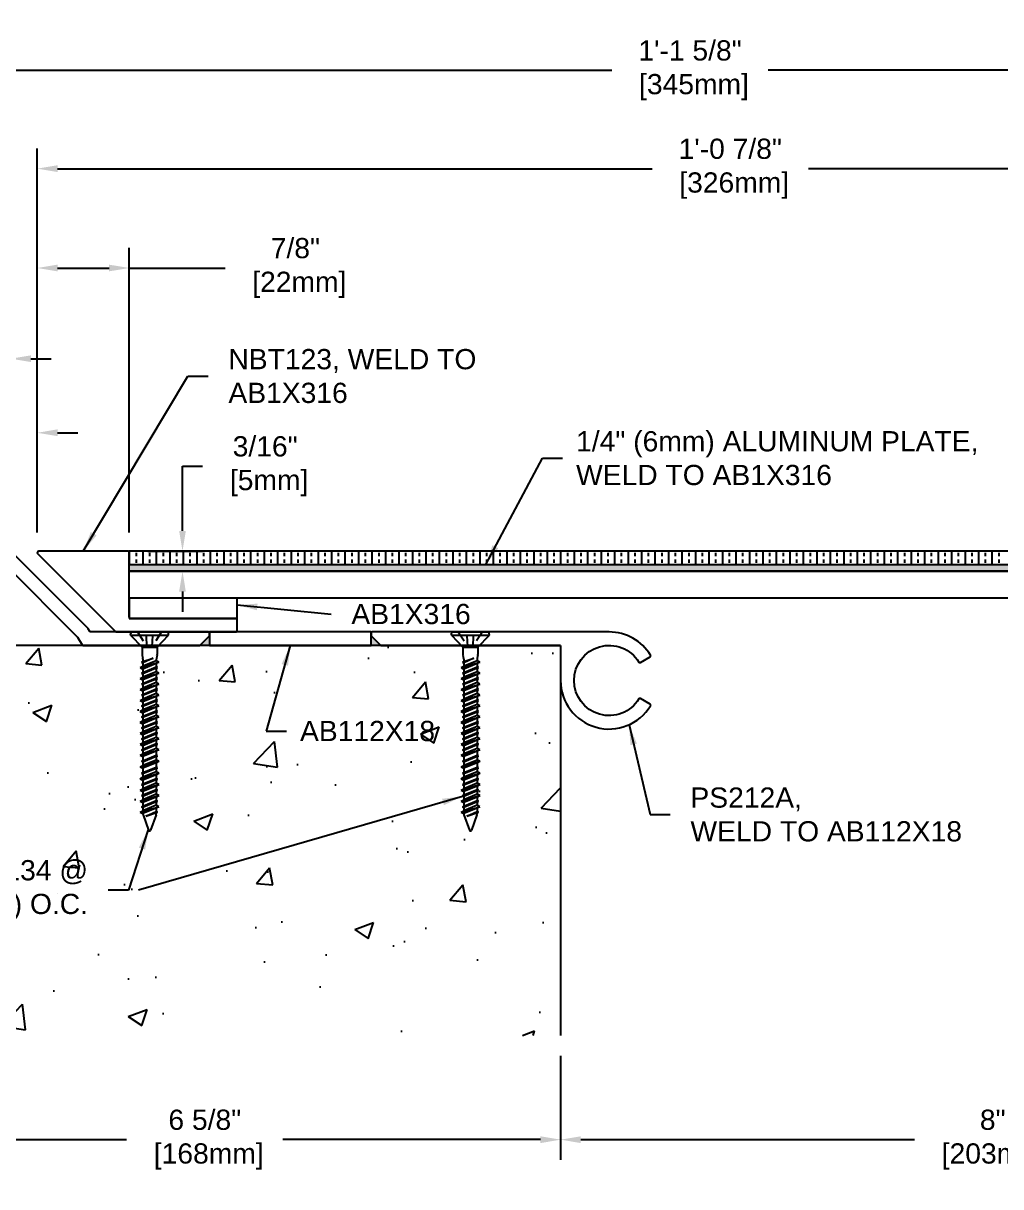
# Model space of a CAD drawing. Header units: inches. Extents: x -3.1 to 46.4, y -1.4 to 10.6.
# Drawn here: x 2.87 to 11.94, y -1.4 to 9.39 of the extents above; entities that cross this region are included whole.
import ezdxf

# ---------------------------------------------------------------- set-up
doc = ezdxf.new("R2010")
doc.units = ezdxf.units.IN
doc.header["$MEASUREMENT"] = 0
doc.linetypes.add('DASHED', pattern=[0.75, 0.5, -0.25])
for name, color, linetype in [('Anchors', 4, 'Continuous'), ('Conditions', 1, 'Continuous'), ('Dimensions', 3, 'Continuous'), ('Metals', 7, 'Continuous'), ('Text', 2, 'Continuous')]:
    doc.layers.add(name, color=color, linetype=linetype)
doc.styles.add('ARIAL', font='arial.ttf')
doc.dimstyles.new('Arial', dxfattribs={"dimtxt": 0.1875, "dimasz": 0.1875, "dimexe": 0.1875, "dimexo": 0.1875, "dimgap": 0.1875, "dimtad": 0, "dimtih": 1, "dimtoh": 1, "dimdec": 4, "dimzin": 0, "dimdsep": 46, "dimlunit": 4, "dimtxsty": 'ARIAL', "dimcen": 0.1875, "dimadec": 0, "dimazin": 0, "dimtfac": 1, "dimtdec": 4, "dimtofl": 0, "dimtmove": 0, "dimatfit": 3, "dimfxl": 0, "dimfrac": 2, "dimtolj": 1, "dimtzin": 0, "dimarcsym": 0})

# ---------------------------------------------------------------- blocks, each defined once
blk = doc.blocks.new('*D11')
at = {"layer": 'Defpoints', "color": 0}
for p in [(2.754, 6.276), (2.254, 4.482), (2.754, 4.492)]:
    blk.add_point(p, dxfattribs=at)
at = {"layer": 'Dimensions', "color": 0, "lineweight": -2}
for p, q in [((2.254, 4.67), (2.254, 6.464)), ((2.754, 4.68), (2.754, 6.464)), ((2.067, 6.276), (1.366, 6.276)), ((2.942, 6.276), (3.129, 6.276))]:
    blk.add_line(p, q, dxfattribs=at)
at = {"layer": 'Dimensions', "color": 0}
for points in [[(2.067, 6.307), (2.067, 6.245), (2.254, 6.276)], [(2.942, 6.307), (2.942, 6.245), (2.754, 6.276)]]:
    blk.add_solid(points, dxfattribs=at)
at = {"layer": 'Dimensions', "color": 0, "insert": (0.714, 6.276), "char_height": 0.1875, "attachment_point": 5, "style": 'ARIAL'}
blk.add_mtext('\\A1;1/2"\\P [13mm]', dxfattribs=at)
blk = doc.blocks.new('*D12')
at = {"layer": 'Defpoints', "color": 0}
for p in [(7.854, 0), (15.854, 0), (15.854, -0.965)]:
    blk.add_point(p, dxfattribs=at)
at = {"layer": 'Dimensions', "color": 0, "lineweight": -2}
for p, q in [((7.854, -0.188), (7.854, -1.153)), ((15.854, -0.188), (15.854, -1.153)), ((8.041, -0.965), (11.136, -0.965)), ((15.666, -0.965), (12.586, -0.965))]:
    blk.add_line(p, q, dxfattribs=at)
at = {"layer": 'Dimensions', "color": 0}
for points in [[(8.041, -0.934), (8.041, -0.997), (7.854, -0.965)], [(15.666, -0.934), (15.666, -0.997), (15.854, -0.965)]]:
    blk.add_solid(points, dxfattribs=at)
at = {"layer": 'Dimensions', "color": 0, "insert": (11.861, -0.965), "char_height": 0.1875, "attachment_point": 5, "style": 'ARIAL'}
blk.add_mtext('\\A1;8"\\P [203mm]', dxfattribs=at)
blk = doc.blocks.new('*D13')
at = {"layer": 'Defpoints', "color": 0}
for p in [(3.839, 4.492), (4.347, 4.492), (3.854, 4.305)]:
    blk.add_point(p, dxfattribs=at)
at = {"layer": 'Dimensions', "color": 0, "lineweight": -2}
for p, q in [((4.347, 4.68), (4.347, 5.279)), ((4.347, 5.279), (4.534, 5.279)), ((4.026, 4.492), (4.534, 4.492)), ((4.041, 4.305), (4.534, 4.305)), ((4.347, 4.117), (4.347, 3.93))]:
    blk.add_line(p, q, dxfattribs=at)
at = {"layer": 'Dimensions', "color": 0}
for points in [[(4.316, 4.68), (4.378, 4.68), (4.347, 4.492)], [(4.316, 4.117), (4.378, 4.117), (4.347, 4.305)]]:
    blk.add_solid(points, dxfattribs=at)
at = {"layer": 'Dimensions', "color": 0, "insert": (5.114, 5.279), "char_height": 0.1875, "attachment_point": 5, "style": 'ARIAL'}
blk.add_mtext('\\A1;3/16"\\P [5mm]', dxfattribs=at)
blk = doc.blocks.new('*D14')
at = {"layer": 'Defpoints', "color": 0}
for p in [(15.854, 8.95), (2.254, 4.482), (15.854, 4.477)]:
    blk.add_point(p, dxfattribs=at)
at = {"layer": 'Dimensions', "color": 0, "lineweight": -2}
for p, q in [((2.254, 4.67), (2.254, 9.137)), ((15.854, 4.665), (15.854, 9.137)), ((2.442, 8.95), (8.329, 8.95)), ((15.666, 8.95), (9.779, 8.95))]:
    blk.add_line(p, q, dxfattribs=at)
at = {"layer": 'Dimensions', "color": 0}
for points in [[(2.442, 8.981), (2.442, 8.919), (2.254, 8.95)], [(15.666, 8.981), (15.666, 8.919), (15.854, 8.95)]]:
    blk.add_solid(points, dxfattribs=at)
at = {"layer": 'Dimensions', "color": 0, "insert": (9.054, 8.95), "char_height": 0.1875, "attachment_point": 5, "style": 'ARIAL'}
blk.add_mtext('\\A1;1\'-1 5/8"\\P [345mm]', dxfattribs=at)
blk = doc.blocks.new('A$C63CB1885')
for p, q in [((-0.176, 0), (-0.175, 0.018)), ((-0.176, 0), (0.176, 0)), ((-0.176, 0), (-0.07, -0.113)), ((-0.163, 0.029), (0.163, 0.029)), ((0.07, -0.113), (0.176, 0)), ((0.176, 0), (0.175, 0.018)), ((-0.074, -0.251), (0.032, -0.215)), ((-0.07, -0.113), (0.07, -0.113)), ((-0.07, -0.113), (-0.07, -0.18)), ((-0.069, -0.189), (-0.063, -0.215)), ((-0.062, -0.245), (0.032, -0.215)), ((0.032, -0.215), (-0.062, -0.257)), ((0.069, -0.189), (0.063, -0.215)), ((0.07, -0.113), (0.07, -0.18)), ((-0.086, -0.302), (0.086, -0.251)), ((-0.086, -0.302), (-0.062, -0.289)), ((-0.086, -0.302), (-0.062, -0.315)), ((-0.074, -0.251), (-0.062, -0.245)), ((-0.074, -0.251), (-0.062, -0.257)), ((-0.074, -0.353), (0.074, -0.302)), ((-0.062, -0.225), (-0.062, -0.245)), ((0.062, -0.238), (-0.062, -0.289)), ((-0.062, -0.257), (-0.062, -0.289)), ((0.062, -0.264), (-0.062, -0.315)), ((-0.062, -0.346), (0.062, -0.296)), ((0.062, -0.308), (-0.062, -0.359)), ((-0.062, -0.315), (-0.062, -0.346)), ((0.062, -0.225), (0.062, -0.238)), ((0.086, -0.251), (0.062, -0.238)), ((0.086, -0.251), (0.062, -0.264)), ((0.062, -0.264), (0.062, -0.296)), ((0.074, -0.302), (0.062, -0.296)), ((0.074, -0.302), (0.062, -0.308)), ((0.062, -0.308), (0.062, -0.34)), ((-0.086, -0.403), (0.086, -0.353)), ((-0.086, -0.403), (-0.062, -0.391)), ((-0.086, -0.403), (-0.062, -0.416)), ((-0.074, -0.353), (-0.062, -0.346)), ((-0.074, -0.353), (-0.062, -0.359)), ((-0.074, -0.454), (0.074, -0.403)), ((0.062, -0.34), (-0.062, -0.391)), ((-0.062, -0.359), (-0.062, -0.391)), ((0.062, -0.366), (-0.062, -0.416)), ((-0.062, -0.448), (0.062, -0.397)), ((0.062, -0.41), (-0.062, -0.46)), ((-0.062, -0.416), (-0.062, -0.448)), ((0.086, -0.353), (0.062, -0.34)), ((0.086, -0.353), (0.062, -0.366)), ((0.062, -0.366), (0.062, -0.397)), ((0.074, -0.403), (0.062, -0.397)), ((0.074, -0.403), (0.062, -0.41)), ((0.062, -0.41), (0.062, -0.441)), ((-0.086, -0.505), (0.086, -0.454)), ((-0.086, -0.505), (-0.062, -0.492)), ((-0.086, -0.505), (-0.062, -0.518)), ((-0.074, -0.454), (-0.062, -0.448)), ((-0.074, -0.454), (-0.062, -0.46)), ((-0.074, -0.556), (0.074, -0.505)), ((0.062, -0.441), (-0.062, -0.492)), ((-0.062, -0.46), (-0.062, -0.492)), ((0.062, -0.467), (-0.062, -0.518)), ((-0.062, -0.55), (0.062, -0.499)), ((0.062, -0.511), (-0.062, -0.562)), ((-0.062, -0.518), (-0.062, -0.55)), ((0.086, -0.454), (0.062, -0.441)), ((0.086, -0.454), (0.062, -0.467)), ((0.062, -0.467), (0.062, -0.499)), ((0.074, -0.505), (0.062, -0.499)), ((0.074, -0.505), (0.062, -0.511)), ((0.062, -0.511), (0.062, -0.543)), ((-0.086, -0.607), (0.086, -0.556)), ((-0.086, -0.607), (-0.062, -0.594)), ((-0.086, -0.607), (-0.062, -0.619)), ((-0.074, -0.556), (-0.062, -0.55)), ((-0.074, -0.556), (-0.062, -0.562)), ((-0.074, -0.657), (0.074, -0.607)), ((0.062, -0.543), (-0.062, -0.594)), ((-0.062, -0.562), (-0.062, -0.594)), ((0.062, -0.569), (-0.062, -0.619)), ((-0.062, -0.651), (0.062, -0.6)), ((0.062, -0.613), (-0.062, -0.664)), ((-0.062, -0.619), (-0.062, -0.651)), ((0.062, -0.644), (-0.062, -0.695)), ((0.086, -0.556), (0.062, -0.543)), ((0.086, -0.556), (0.062, -0.569)), ((0.062, -0.569), (0.062, -0.6)), ((0.074, -0.607), (0.062, -0.6)), ((0.074, -0.607), (0.062, -0.613)), ((0.062, -0.613), (0.062, -0.644)), ((0.086, -0.657), (0.062, -0.644)), ((-0.086, -0.708), (0.086, -0.657)), ((-0.086, -0.708), (-0.062, -0.695)), ((-0.086, -0.708), (-0.062, -0.721)), ((-0.074, -0.657), (-0.062, -0.651)), ((-0.074, -0.657), (-0.062, -0.664)), ((-0.074, -0.759), (0.074, -0.708)), ((-0.074, -0.759), (-0.062, -0.753)), ((-0.062, -0.664), (-0.062, -0.695)), ((0.062, -0.67), (-0.062, -0.721)), ((-0.062, -0.753), (0.062, -0.702)), ((0.062, -0.714), (-0.062, -0.765)), ((-0.062, -0.721), (-0.062, -0.753)), ((0.062, -0.746), (-0.062, -0.797)), ((0.086, -0.657), (0.062, -0.67)), ((0.062, -0.67), (0.062, -0.702)), ((0.074, -0.708), (0.062, -0.702)), ((0.074, -0.708), (0.062, -0.714)), ((0.062, -0.714), (0.062, -0.746)), ((0.086, -0.759), (0.062, -0.746)), ((-0.086, -0.81), (0.086, -0.759)), ((-0.086, -0.81), (-0.062, -0.797)), ((-0.086, -0.81), (-0.062, -0.823)), ((-0.086, -0.911), (0.086, -0.86)), ((-0.074, -0.759), (-0.062, -0.765)), ((-0.074, -0.86), (0.074, -0.81)), ((-0.074, -0.86), (-0.062, -0.854)), ((-0.074, -0.86), (-0.062, -0.867)), ((-0.062, -0.765), (-0.062, -0.797)), ((0.062, -0.772), (-0.062, -0.823)), ((-0.062, -0.854), (0.062, -0.804)), ((0.062, -0.816), (-0.062, -0.867)), ((-0.062, -0.823), (-0.062, -0.854)), ((0.062, -0.848), (-0.062, -0.898)), ((0.086, -0.759), (0.062, -0.772)), ((0.062, -0.772), (0.062, -0.804)), ((0.074, -0.81), (0.062, -0.804)), ((0.074, -0.81), (0.062, -0.816)), ((0.062, -0.816), (0.062, -0.848)), ((0.086, -0.86), (0.062, -0.848)), ((0.086, -0.86), (0.062, -0.873)), ((-0.086, -0.911), (-0.062, -0.898)), ((-0.086, -0.911), (-0.062, -0.924)), ((-0.086, -1.013), (0.086, -0.962)), ((-0.074, -0.962), (0.074, -0.911)), ((-0.074, -0.962), (-0.062, -0.956)), ((-0.074, -0.962), (-0.062, -0.968)), ((-0.062, -0.867), (-0.062, -0.898)), ((0.062, -0.873), (-0.062, -0.924)), ((-0.062, -0.956), (0.062, -0.905)), ((0.062, -0.917), (-0.062, -0.968)), ((-0.062, -0.924), (-0.062, -0.956)), ((0.062, -0.949), (-0.062, -1)), ((-0.062, -0.968), (-0.062, -1)), ((0.062, -0.873), (0.062, -0.905)), ((0.074, -0.911), (0.062, -0.905)), ((0.074, -0.911), (0.062, -0.917)), ((0.062, -0.917), (0.062, -0.949)), ((0.086, -0.962), (0.062, -0.949)), ((0.086, -0.962), (0.062, -0.975)), ((-0.086, -1.013), (-0.062, -1)), ((-0.086, -1.013), (-0.062, -1.026)), ((-0.086, -1.114), (0.086, -1.064)), ((-0.074, -1.064), (0.074, -1.013)), ((-0.074, -1.064), (-0.062, -1.057)), ((-0.074, -1.064), (-0.062, -1.07)), ((0.062, -0.975), (-0.062, -1.026)), ((-0.062, -1.057), (0.062, -1.007)), ((0.062, -1.019), (-0.062, -1.07)), ((-0.062, -1.026), (-0.062, -1.057)), ((0.062, -1.051), (-0.062, -1.101)), ((-0.062, -1.07), (-0.062, -1.101)), ((0.062, -1.077), (-0.062, -1.127)), ((0.062, -0.975), (0.062, -1.007)), ((0.074, -1.013), (0.062, -1.007)), ((0.074, -1.013), (0.062, -1.019)), ((0.062, -1.019), (0.062, -1.051)), ((0.086, -1.064), (0.062, -1.051)), ((0.086, -1.064), (0.062, -1.077)), ((0.062, -1.077), (0.062, -1.115)), ((-0.086, -1.114), (-0.062, -1.101)), ((-0.086, -1.114), (-0.062, -1.127)), ((-0.086, -1.222), (0.086, -1.171)), ((-0.074, -1.171), (0.074, -1.121)), ((-0.074, -1.171), (-0.062, -1.165)), ((-0.074, -1.171), (-0.062, -1.178)), ((-0.062, -1.165), (0.062, -1.115)), ((0.062, -1.127), (-0.062, -1.178)), ((-0.062, -1.127), (-0.062, -1.165)), ((0.062, -1.159), (-0.062, -1.209)), ((-0.062, -1.178), (-0.062, -1.209)), ((0.062, -1.184), (-0.062, -1.235)), ((0.074, -1.121), (0.062, -1.115)), ((0.074, -1.121), (0.062, -1.127)), ((0.062, -1.127), (0.062, -1.159)), ((0.086, -1.171), (0.062, -1.159)), ((0.086, -1.171), (0.062, -1.184)), ((0.062, -1.184), (0.062, -1.225)), ((-0.086, -1.222), (-0.062, -1.209)), ((-0.086, -1.222), (-0.062, -1.235)), ((-0.086, -1.332), (0.086, -1.282)), ((-0.074, -1.282), (0.074, -1.231)), ((-0.074, -1.282), (-0.062, -1.275)), ((-0.074, -1.282), (-0.062, -1.288)), ((-0.062, -1.275), (0.062, -1.225)), ((-0.062, -1.235), (-0.062, -1.275)), ((0.062, -1.237), (-0.062, -1.288)), ((0.062, -1.269), (-0.062, -1.319)), ((-0.062, -1.288), (-0.062, -1.319)), ((0.074, -1.231), (0.062, -1.225)), ((0.074, -1.231), (0.062, -1.237)), ((0.062, -1.237), (0.062, -1.269)), ((0.086, -1.282), (0.062, -1.269)), ((0.086, -1.282), (0.062, -1.295)), ((-0.086, -1.332), (-0.062, -1.319)), ((-0.086, -1.332), (-0.062, -1.345)), ((-0.086, -1.438), (0.086, -1.387)), ((-0.074, -1.387), (0.074, -1.336)), ((-0.074, -1.387), (-0.062, -1.381)), ((-0.074, -1.387), (-0.062, -1.393)), ((0.062, -1.295), (-0.062, -1.345)), ((-0.062, -1.381), (0.062, -1.33)), ((0.062, -1.343), (-0.062, -1.393)), ((-0.062, -1.345), (-0.062, -1.381)), ((0.062, -1.374), (-0.062, -1.425)), ((-0.062, -1.393), (-0.062, -1.425)), ((0.062, -1.4), (-0.062, -1.451)), ((0.062, -1.295), (0.062, -1.33)), ((0.074, -1.336), (0.062, -1.33)), ((0.074, -1.336), (0.062, -1.343)), ((0.062, -1.343), (0.062, -1.374)), ((0.086, -1.387), (0.062, -1.374)), ((0.086, -1.387), (0.062, -1.4)), ((0.062, -1.4), (0.062, -1.433)), ((-0.086, -1.438), (-0.062, -1.425)), ((-0.086, -1.438), (-0.062, -1.451)), ((-0.086, -1.54), (0.086, -1.489)), ((-0.074, -1.489), (0.074, -1.439)), ((-0.074, -1.489), (-0.062, -1.483)), ((-0.074, -1.489), (-0.062, -1.496)), ((-0.062, -1.483), (0.062, -1.433)), ((0.062, -1.445), (-0.062, -1.496)), ((-0.062, -1.451), (-0.062, -1.483)), ((0.062, -1.477), (-0.062, -1.527)), ((-0.062, -1.496), (-0.062, -1.527)), ((0.062, -1.502), (-0.062, -1.553)), ((0.074, -1.439), (0.062, -1.433)), ((0.074, -1.439), (0.062, -1.445)), ((0.062, -1.445), (0.062, -1.477)), ((0.086, -1.489), (0.062, -1.477)), ((0.086, -1.489), (0.062, -1.502)), ((0.062, -1.502), (0.062, -1.535)), ((-0.086, -1.54), (-0.062, -1.527)), ((-0.086, -1.54), (-0.062, -1.553)), ((-0.086, -1.643), (0.086, -1.592)), ((-0.074, -1.592), (0.074, -1.541)), ((-0.074, -1.592), (-0.062, -1.586)), ((-0.074, -1.592), (-0.062, -1.598)), ((-0.062, -1.586), (0.062, -1.535)), ((0.062, -1.547), (-0.062, -1.598)), ((-0.062, -1.553), (-0.062, -1.586)), ((0.062, -1.579), (-0.062, -1.63)), ((-0.062, -1.598), (-0.062, -1.63)), ((0.062, -1.605), (-0.062, -1.655)), ((0.074, -1.541), (0.062, -1.535)), ((0.074, -1.541), (0.062, -1.547)), ((0.062, -1.547), (0.062, -1.579)), ((0.086, -1.592), (0.062, -1.579)), ((0.086, -1.592), (0.062, -1.605)), ((0.062, -1.605), (0.062, -1.652)), ((-0.086, -1.643), (-0.062, -1.63)), ((-0.086, -1.643), (-0.062, -1.655)), ((-0.06, -1.668), (-0.01, -1.81)), ((-0.034, -1.679), (0.062, -1.636)), ((-0.034, -1.679), (0.074, -1.643)), ((0.062, -1.649), (-0.034, -1.679)), ((0.06, -1.668), (0.01, -1.81)), ((0.074, -1.643), (0.062, -1.636)), ((0.074, -1.643), (0.062, -1.649))]:
    blk.add_line(p, q)
at = {"linetype": 'DASHED', "ltscale": 0.025}
for p, q in [((-0.113, 0.029), (-0.024, -0.106)), ((-0.024, -0.106), (-0.031, 0.028)), ((0.024, -0.106), (0.031, 0.029)), ((0.112, 0.029), (0.024, -0.106)), ((-0.024, -0.106), (0.024, -0.106))]:
    blk.add_line(p, q, dxfattribs=at)
for centre, radius, start, end in [((-0.163, 0.017), 0.0112, 90, 175), ((0.163, 0.017), 0.0112, 5, 90), ((-0.023, -0.18), 0.0465, 180, 191.9357), ((-0.109, -0.225), 0.0465, 0, 11.9357), ((0.109, -0.225), 0.0465, 168.0643, 180), ((0.023, -0.18), 0.0465, 348.0643, 0), ((-0.016, -1.652), 0.0465, 183.9476, 199.3058), ((0.016, -1.652), 0.0465, 340.6942, 0), ((0, -1.806), 0.0106, 204.1001, 335.8999)]:
    blk.add_arc(centre, radius, start, end)
blk = doc.blocks.new('TF316134')
blk.add_blockref('A$C63CB1885', (0, -0.0285))
blk = doc.blocks.new('NB703')
at = {"linetype": 'Continuous', "flags": 128}
blk.add_lwpolyline([(-0.552, 0), (0.553, 0, 0.414214), (0.563, 0.01), (0.563, 0.74, -0.414214), (0.573, 0.75), (0.882, 0.75, -0.198912), (0.889, 0.747), (1.555, 0.08, -0.065543), (1.557, 0.078), (1.599, 0.005, 0.267949), (1.608, 0), (2.686, 0, 0.198912), (2.693, 0.003), (2.78, 0.09), (2.78, 0.115, 0.414214), (2.77, 0.125), (1.68, 0.125, -0.267949), (1.671, 0.13), (1.657, 0.155, 0.065543), (1.655, 0.157), (0.94, 0.872, 0.198912), (0.933, 0.875), (0.447, 0.875, 0.414214), (0.437, 0.865), (0.437, 0.135, -0.414214), (0.428, 0.125), (-0.552, 0.125, 0.414214), (-0.562, 0.115), (-0.562, 0.01, 0.414214)], format="xyb", close=True, dxfattribs=at)
blk = doc.blocks.new('*D15')
at = {"layer": 'Defpoints', "color": 0}
for p in [(3, 5.589), (2.754, 4.492), (3, 4.477)]:
    blk.add_point(p, dxfattribs=at)
at = {"layer": 'Dimensions', "color": 0, "lineweight": -2}
for p, q in [((2.754, 4.68), (2.754, 5.777)), ((3, 4.665), (3, 5.777)), ((2.567, 5.589), (1.902, 5.589)), ((3.188, 5.589), (3.375, 5.589))]:
    blk.add_line(p, q, dxfattribs=at)
at = {"layer": 'Dimensions', "color": 0}
for points in [[(2.567, 5.621), (2.567, 5.558), (2.754, 5.589)], [(3.188, 5.621), (3.188, 5.558), (3, 5.589)]]:
    blk.add_solid(points, dxfattribs=at)
at = {"layer": 'Dimensions', "color": 0, "insert": (1.323, 5.589), "char_height": 0.1875, "attachment_point": 5, "style": 'ARIAL'}
blk.add_mtext('\\A1;1/4"\\P [6mm]', dxfattribs=at)
blk = doc.blocks.new('*D16')
at = {"layer": 'Defpoints', "color": 0}
for p in [(1.254, 3.627), (7.854, 0), (7.854, -0.965)]:
    blk.add_point(p, dxfattribs=at)
at = {"layer": 'Dimensions', "color": 0, "lineweight": -2}
for p, q in [((1.254, 3.44), (1.254, -1.153)), ((7.854, -0.188), (7.854, -1.153)), ((1.442, -0.965), (3.829, -0.965)), ((7.666, -0.965), (5.279, -0.965))]:
    blk.add_line(p, q, dxfattribs=at)
at = {"layer": 'Dimensions', "color": 0}
for points in [[(1.442, -0.934), (1.442, -0.997), (1.254, -0.965)], [(7.666, -0.934), (7.666, -0.997), (7.854, -0.965)]]:
    blk.add_solid(points, dxfattribs=at)
at = {"layer": 'Dimensions', "color": 0, "insert": (4.554, -0.965), "char_height": 0.1875, "attachment_point": 5, "style": 'ARIAL'}
blk.add_mtext('\\A1;6 5/8"\\P [168mm]', dxfattribs=at)
blk = doc.blocks.new('*D17')
at = {"layer": 'Defpoints', "color": 0}
for p in [(3, 7.117), (3, 4.477), (3.854, 4.477)]:
    blk.add_point(p, dxfattribs=at)
at = {"layer": 'Dimensions', "color": 0, "lineweight": -2}
for p, q in [((3, 4.665), (3, 7.305)), ((3.854, 4.665), (3.854, 7.305)), ((3.188, 7.117), (3.666, 7.117)), ((3.854, 7.117), (4.742, 7.117))]:
    blk.add_line(p, q, dxfattribs=at)
at = {"layer": 'Dimensions', "color": 0}
for points in [[(3.188, 7.148), (3.188, 7.086), (3, 7.117)], [(3.666, 7.148), (3.666, 7.086), (3.854, 7.117)]]:
    blk.add_solid(points, dxfattribs=at)
at = {"layer": 'Dimensions', "color": 0, "insert": (5.394, 7.117), "char_height": 0.1875, "attachment_point": 5, "style": 'ARIAL'}
blk.add_mtext('\\A1;7/8"\\P [22mm]', dxfattribs=at)
blk = doc.blocks.new('*D18')
at = {"layer": 'Defpoints', "color": 0}
for p in [(3, 8.038), (3, 4.477), (15.854, 4.477)]:
    blk.add_point(p, dxfattribs=at)
at = {"layer": 'Dimensions', "color": 0, "lineweight": -2}
for p, q in [((3, 4.665), (3, 8.226)), ((15.854, 4.665), (15.854, 8.226)), ((3.188, 8.038), (8.702, 8.038)), ((15.666, 8.038), (10.152, 8.038))]:
    blk.add_line(p, q, dxfattribs=at)
at = {"layer": 'Dimensions', "color": 0}
for points in [[(3.188, 8.07), (3.188, 8.007), (3, 8.038)], [(15.666, 8.07), (15.666, 8.007), (15.854, 8.038)]]:
    blk.add_solid(points, dxfattribs=at)
at = {"layer": 'Dimensions', "color": 0, "insert": (9.427, 8.038), "char_height": 0.1875, "attachment_point": 5, "style": 'ARIAL'}
blk.add_mtext('\\A1;1\'-0 7/8"\\P [326mm]', dxfattribs=at)
blk = doc.blocks.new('PS212A')
at = {"linetype": 'Continuous', "flags": 128}
blk.add_lwpolyline([(0.45, 0.125), (-1.747, 0.125, 0.414214), (-1.757, 0.115), (-1.757, 0.094, 0.198912), (-1.754, 0.087), (-1.67, 0.003, 0.198912), (-1.663, 0), (-0.01, 0, -0.414214), (0, -0.01), (0, -0.325, 0.758338), (0.834, -0.559, 0.420887), (0.831, -0.545), (0.74, -0.492, 0.405496), (0.726, -0.496, -3.520953), (0.726, -0.154, 0.405496), (0.74, -0.158), (0.831, -0.105, 0.420887), (0.834, -0.091, 0.261868)], format="xyb", close=True, dxfattribs=at)
blk = doc.blocks.new('NBT123')
blk.add_lwpolyline([(-0.985, 0.61, 0.414214), (-1, 0.625), (-1.824, 0.625, 0.668179), (-1.834, 0.599), (-1.114, -0.121, 0.198912), (-1.104, -0.125), (0, -0.125, 0.414214), (0.015, -0.11), (0.015, -0.015, 0.414214), (0, 0), (-0.97, 0, -0.414214), (-0.985, 0.015)], format="xyb", close=True)
blk = doc.blocks.new('AB1X316')
at = {"layer": 'Metals'}
blk.add_lwpolyline([(-0.5, 0), (0.5, 0), (0.5, 0.1875), (-0.5, 0.1875)], close=True, dxfattribs=at)
blk = doc.blocks.new('*U33')
for p, q in [((11.75, 0.125), (0, 0.125)), ((0, 0.125), (0, 0)), ((0, 0.125), (0, 0)), ((0.0625, 0.109375), (0.0625, 0.078125)), ((0.125, 0.125), (0.125, 0)), ((0.1875, 0.109375), (0.1875, 0.078125)), ((0.25, 0.125), (0.25, 0)), ((0.3125, 0.109375), (0.3125, 0.078125)), ((0.375, 0.125), (0.375, 0)), ((0.4375, 0.109375), (0.4375, 0.078125)), ((0.5, 0.125), (0.5, 0)), ((0.5625, 0.109375), (0.5625, 0.078125)), ((0.625, 0.125), (0.625, 0)), ((0.6875, 0.109375), (0.6875, 0.078125)), ((0.75, 0.125), (0.75, 0)), ((0.8125, 0.109375), (0.8125, 0.078125)), ((0.875, 0.125), (0.875, 0)), ((0.9375, 0.109375), (0.9375, 0.078125)), ((1, 0.125), (1, 0)), ((1.0625, 0.109375), (1.0625, 0.078125)), ((1.125, 0.125), (1.125, 0)), ((1.1875, 0.109375), (1.1875, 0.078125)), ((1.25, 0.125), (1.25, 0)), ((1.3125, 0.109375), (1.3125, 0.078125)), ((1.375, 0.125), (1.375, 0)), ((1.4375, 0.109375), (1.4375, 0.078125)), ((1.5, 0.125), (1.5, 0)), ((1.5625, 0.109375), (1.5625, 0.078125)), ((1.625, 0.125), (1.625, 0)), ((1.6875, 0.109375), (1.6875, 0.078125)), ((1.75, 0.125), (1.75, 0)), ((1.8125, 0.109375), (1.8125, 0.078125)), ((1.875, 0.125), (1.875, 0)), ((1.9375, 0.109375), (1.9375, 0.078125)), ((2, 0.125), (2, 0)), ((2.0625, 0.109375), (2.0625, 0.078125)), ((2.125, 0.125), (2.125, 0)), ((2.1875, 0.109375), (2.1875, 0.078125)), ((2.25, 0.125), (2.25, 0)), ((2.3125, 0.109375), (2.3125, 0.078125)), ((2.375, 0.125), (2.375, 0)), ((2.4375, 0.109375), (2.4375, 0.078125)), ((2.5, 0.125), (2.5, 0)), ((2.5625, 0.109375), (2.5625, 0.078125)), ((2.625, 0.125), (2.625, 0)), ((2.6875, 0.109375), (2.6875, 0.078125)), ((2.75, 0.125), (2.75, 0)), ((2.8125, 0.109375), (2.8125, 0.078125)), ((2.875, 0.125), (2.875, 0)), ((2.9375, 0.109375), (2.9375, 0.078125)), ((3, 0.125), (3, 0)), ((3.0625, 0.109375), (3.0625, 0.078125)), ((3.125, 0.125), (3.125, 0)), ((3.1875, 0.109375), (3.1875, 0.078125)), ((3.25, 0.125), (3.25, 0)), ((3.3125, 0.109375), (3.3125, 0.078125)), ((3.375, 0.125), (3.375, 0)), ((3.4375, 0.109375), (3.4375, 0.078125)), ((3.5, 0.125), (3.5, 0)), ((3.5625, 0.109375), (3.5625, 0.078125)), ((3.625, 0.125), (3.625, 0)), ((3.6875, 0.109375), (3.6875, 0.078125)), ((3.75, 0.125), (3.75, 0)), ((3.8125, 0.109375), (3.8125, 0.078125)), ((3.875, 0.125), (3.875, 0)), ((3.9375, 0.109375), (3.9375, 0.078125)), ((4, 0.125), (4, 0)), ((4.0625, 0.109375), (4.0625, 0.078125)), ((4.125, 0.125), (4.125, 0)), ((4.1875, 0.109375), (4.1875, 0.078125)), ((4.25, 0.125), (4.25, 0)), ((4.3125, 0.109375), (4.3125, 0.078125)), ((4.375, 0.125), (4.375, 0)), ((4.4375, 0.109375), (4.4375, 0.078125)), ((4.5, 0.125), (4.5, 0)), ((4.5625, 0.109375), (4.5625, 0.078125)), ((4.625, 0.125), (4.625, 0)), ((4.6875, 0.109375), (4.6875, 0.078125)), ((4.75, 0.125), (4.75, 0)), ((4.8125, 0.109375), (4.8125, 0.078125)), ((4.875, 0.125), (4.875, 0)), ((4.9375, 0.109375), (4.9375, 0.078125)), ((5, 0.125), (5, 0)), ((5.0625, 0.109375), (5.0625, 0.078125)), ((5.125, 0.125), (5.125, 0)), ((5.1875, 0.109375), (5.1875, 0.078125)), ((5.25, 0.125), (5.25, 0)), ((5.3125, 0.109375), (5.3125, 0.078125)), ((5.375, 0.125), (5.375, 0)), ((5.4375, 0.109375), (5.4375, 0.078125)), ((5.5, 0.125), (5.5, 0)), ((5.5625, 0.109375), (5.5625, 0.078125)), ((5.625, 0.125), (5.625, 0)), ((5.6875, 0.109375), (5.6875, 0.078125)), ((5.75, 0.125), (5.75, 0)), ((5.8125, 0.109375), (5.8125, 0.078125)), ((5.875, 0.125), (5.875, 0)), ((5.9375, 0.109375), (5.9375, 0.078125)), ((6, 0.125), (6, 0)), ((6.0625, 0.109375), (6.0625, 0.078125)), ((6.125, 0.125), (6.125, 0)), ((6.1875, 0.109375), (6.1875, 0.078125)), ((6.25, 0.125), (6.25, 0)), ((6.3125, 0.109375), (6.3125, 0.078125)), ((6.375, 0.125), (6.375, 0)), ((6.4375, 0.109375), (6.4375, 0.078125)), ((6.5, 0.125), (6.5, 0)), ((6.5625, 0.109375), (6.5625, 0.078125)), ((6.625, 0.125), (6.625, 0)), ((6.6875, 0.109375), (6.6875, 0.078125)), ((6.75, 0.125), (6.75, 0)), ((6.8125, 0.109375), (6.8125, 0.078125)), ((6.875, 0.125), (6.875, 0)), ((6.9375, 0.109375), (6.9375, 0.078125)), ((7, 0.125), (7, 0)), ((7.0625, 0.109375), (7.0625, 0.078125)), ((7.125, 0.125), (7.125, 0)), ((7.1875, 0.109375), (7.1875, 0.078125)), ((7.25, 0.125), (7.25, 0)), ((7.3125, 0.109375), (7.3125, 0.078125)), ((7.375, 0.125), (7.375, 0)), ((7.4375, 0.109375), (7.4375, 0.078125)), ((7.5, 0.125), (7.5, 0)), ((7.5625, 0.109375), (7.5625, 0.078125)), ((7.625, 0.125), (7.625, 0)), ((7.6875, 0.109375), (7.6875, 0.078125)), ((7.75, 0.125), (7.75, 0)), ((7.8125, 0.109375), (7.8125, 0.078125)), ((7.875, 0.125), (7.875, 0)), ((7.9375, 0.109375), (7.9375, 0.078125)), ((8, 0.125), (8, 0)), ((8.0625, 0.109375), (8.0625, 0.078125)), ((0, 0), (11.75, 0)), ((0.0625, 0.046875), (0.0625, 0.015625)), ((0.1875, 0.046875), (0.1875, 0.015625)), ((0.3125, 0.046875), (0.3125, 0.015625)), ((0.4375, 0.046875), (0.4375, 0.015625)), ((0.5625, 0.046875), (0.5625, 0.015625)), ((0.6875, 0.046875), (0.6875, 0.015625)), ((0.8125, 0.046875), (0.8125, 0.015625)), ((0.9375, 0.046875), (0.9375, 0.015625)), ((1.0625, 0.046875), (1.0625, 0.015625)), ((1.1875, 0.046875), (1.1875, 0.015625)), ((1.3125, 0.046875), (1.3125, 0.015625)), ((1.4375, 0.046875), (1.4375, 0.015625)), ((1.5625, 0.046875), (1.5625, 0.015625)), ((1.6875, 0.046875), (1.6875, 0.015625)), ((1.8125, 0.046875), (1.8125, 0.015625)), ((1.9375, 0.046875), (1.9375, 0.015625)), ((2.0625, 0.046875), (2.0625, 0.015625)), ((2.1875, 0.046875), (2.1875, 0.015625)), ((2.3125, 0.046875), (2.3125, 0.015625)), ((2.4375, 0.046875), (2.4375, 0.015625)), ((2.5625, 0.046875), (2.5625, 0.015625)), ((2.6875, 0.046875), (2.6875, 0.015625)), ((2.8125, 0.046875), (2.8125, 0.015625)), ((2.9375, 0.046875), (2.9375, 0.015625)), ((3.0625, 0.046875), (3.0625, 0.015625)), ((3.1875, 0.046875), (3.1875, 0.015625)), ((3.3125, 0.046875), (3.3125, 0.015625)), ((3.4375, 0.046875), (3.4375, 0.015625)), ((3.5625, 0.046875), (3.5625, 0.015625)), ((3.6875, 0.046875), (3.6875, 0.015625)), ((3.8125, 0.046875), (3.8125, 0.015625)), ((3.9375, 0.046875), (3.9375, 0.015625)), ((4.0625, 0.046875), (4.0625, 0.015625)), ((4.1875, 0.046875), (4.1875, 0.015625)), ((4.3125, 0.046875), (4.3125, 0.015625)), ((4.4375, 0.046875), (4.4375, 0.015625)), ((4.5625, 0.046875), (4.5625, 0.015625)), ((4.6875, 0.046875), (4.6875, 0.015625)), ((4.8125, 0.046875), (4.8125, 0.015625)), ((4.9375, 0.046875), (4.9375, 0.015625)), ((5.0625, 0.046875), (5.0625, 0.015625)), ((5.1875, 0.046875), (5.1875, 0.015625)), ((5.3125, 0.046875), (5.3125, 0.015625)), ((5.4375, 0.046875), (5.4375, 0.015625)), ((5.5625, 0.046875), (5.5625, 0.015625)), ((5.6875, 0.046875), (5.6875, 0.015625)), ((5.8125, 0.046875), (5.8125, 0.015625)), ((5.9375, 0.046875), (5.9375, 0.015625)), ((6.0625, 0.046875), (6.0625, 0.015625)), ((6.1875, 0.046875), (6.1875, 0.015625)), ((6.3125, 0.046875), (6.3125, 0.015625)), ((6.4375, 0.046875), (6.4375, 0.015625)), ((6.5625, 0.046875), (6.5625, 0.015625)), ((6.6875, 0.046875), (6.6875, 0.015625)), ((6.8125, 0.046875), (6.8125, 0.015625)), ((6.9375, 0.046875), (6.9375, 0.015625)), ((7.0625, 0.046875), (7.0625, 0.015625)), ((7.1875, 0.046875), (7.1875, 0.015625)), ((7.3125, 0.046875), (7.3125, 0.015625)), ((7.4375, 0.046875), (7.4375, 0.015625)), ((7.5625, 0.046875), (7.5625, 0.015625)), ((7.6875, 0.046875), (7.6875, 0.015625)), ((7.8125, 0.046875), (7.8125, 0.015625)), ((7.9375, 0.046875), (7.9375, 0.015625)), ((8.0625, 0.046875), (8.0625, 0.015625))]:
    blk.add_line(p, q)

msp = doc.modelspace()

# ---------------------------------------------------------------- hatches: boundary and pattern name
h = msp.add_hatch(color=253)
h.paths.add_polyline_path([(4.59667, 3.70733), (4.5096, 3.62026, -0.19891237), (4.50253, 3.61733), (4.59667, 3.61733)])
h.paths.add_polyline_path([(6.0996, 3.70438, -0.19891237), (6.09667, 3.71145), (6.09667, 3.61733), (6.1908, 3.61733, -0.19891237), (6.18373, 3.62026)])
at = {"layer": 'Conditions'}
h = msp.add_hatch(dxfattribs=at)
h.set_pattern_fill('AR-CONC', color=256, scale=0.25, style=0)
h.paths.add_polyline_path([(7.85386, 3.60733, 0.41421356), (7.84387, 3.61733), (7.10223, 3.61733), (7.08708, 3.60133), (7.08708, 3.52937), (7.08059, 3.49865, 0.121579), (7.08134, 3.47638), (7.07958, 3.47566), (7.10358, 3.46273), (7.07958, 3.44981), (7.07958, 3.41812), (7.09103, 3.41195), (7.07958, 3.40579), (7.07958, 3.3741), (7.10358, 3.36117), (7.07958, 3.34825), (7.07958, 3.31655), (7.09103, 3.31039), (7.07958, 3.30423), (7.07958, 3.27253), (7.10358, 3.25961), (7.07958, 3.24669), (7.07958, 3.21499), (7.09103, 3.20883), (7.07958, 3.20267), (7.07958, 3.17097), (7.10358, 3.15805), (7.07958, 3.14512), (7.07958, 3.11343), (7.09103, 3.10727), (7.07958, 3.1011), (7.07958, 3.06941), (7.10358, 3.05648), (7.07958, 3.04356), (7.07958, 3.01187), (7.09103, 3.0057), (7.07958, 2.99954), (7.07958, 2.96785), (7.10358, 2.95492), (7.07958, 2.942), (7.07958, 2.9103), (7.09103, 2.90414), (7.07958, 2.89798), (7.07958, 2.86628), (7.10358, 2.85336), (7.07958, 2.84044), (7.07958, 2.80874), (7.09103, 2.80258), (7.07958, 2.79642), (7.07958, 2.76472), (7.10358, 2.7518), (7.07958, 2.73887), (7.07958, 2.70718), (7.09103, 2.70102), (7.07958, 2.69485), (7.07958, 2.66316), (7.10358, 2.65023), (7.07958, 2.63731), (7.07958, 2.5993), (7.09103, 2.59314), (7.07958, 2.58697), (7.07958, 2.55528), (7.10358, 2.54235), (7.07958, 2.52943), (7.07958, 2.48917), (7.09103, 2.48301), (7.07958, 2.47684), (7.07958, 2.44515), (7.10358, 2.43223), (7.07958, 2.4193), (7.07958, 2.38354), (7.09103, 2.37738), (7.07958, 2.37121), (7.07958, 2.33952), (7.10358, 2.32659), (7.07958, 2.31367), (7.07958, 2.28128), (7.09103, 2.27511), (7.07958, 2.26895), (7.07958, 2.23726), (7.10358, 2.22433), (7.07958, 2.21141), (7.07958, 2.17902), (7.09103, 2.17285), (7.07958, 2.16669), (7.07958, 2.135), (7.10358, 2.12207), (7.07958, 2.10915), (7.07958, 2.07745), (7.09103, 2.07129), (7.07958, 2.06513), (7.07958, 2.06161, -0.08443704), (7.07697, 2.04624), (7.02756, 1.90519, -0.70927499), (7.00769, 1.90352), (6.95365, 2.05778), (6.95509, 2.05837), (6.93108, 2.07129), (6.95519, 2.08427), (6.95519, 2.11586), (6.94364, 2.12207), (6.95519, 2.12829), (6.95518, 2.16058), (6.93108, 2.17355), (6.95518, 2.18653), (6.95518, 2.21812), (6.94364, 2.22433), (6.95518, 2.23054), (6.95518, 2.26284), (6.93108, 2.27581), (6.95517, 2.28879), (6.95517, 2.32039), (6.94364, 2.32659), (6.95517, 2.3328), (6.95517, 2.36848), (6.93108, 2.38145), (6.95517, 2.39441), (6.95516, 2.42603), (6.94364, 2.43223), (6.95516, 2.43843), (6.95516, 2.47861), (6.93108, 2.49157), (6.95516, 2.50454), (6.95516, 2.53616), (6.94364, 2.54235), (6.95515, 2.54855), (6.95515, 2.5865), (6.93108, 2.59945), (6.95515, 2.61241), (6.95515, 2.64404), (6.94364, 2.65023), (6.95515, 2.65643), (6.95514, 2.68806), (6.93108, 2.70102), (6.95514, 2.71397), (6.95514, 2.74561), (6.94364, 2.7518), (6.95514, 2.75799), (6.95514, 2.78963), (6.93108, 2.80258), (6.95513, 2.81553), (6.95513, 2.84718), (6.94364, 2.85336), (6.95513, 2.85954), (6.95513, 2.8912), (6.93108, 2.90414), (6.95513, 2.91709), (6.95512, 2.94874), (6.94364, 2.95492), (6.95512, 2.9611), (6.95512, 2.99276), (6.93108, 3.0057), (6.95512, 3.01865), (6.95512, 3.05031), (6.94364, 3.05648), (6.95511, 3.06266), (6.95511, 3.09433), (6.93108, 3.10727), (6.95511, 3.1202), (6.95511, 3.15188), (6.94364, 3.15805), (6.95511, 3.16422), (6.9551, 3.1959), (6.93108, 3.20883), (6.9551, 3.22176), (6.9551, 3.25344), (6.94364, 3.25961), (6.9551, 3.26578), (6.9551, 3.29746), (6.93108, 3.31039), (6.95509, 3.32332), (6.95509, 3.35501), (6.94364, 3.36117), (6.95509, 3.36734), (6.95509, 3.39903), (6.93108, 3.41195), (6.95509, 3.42488), (6.95508, 3.45657), (6.94364, 3.46273), (6.95508, 3.4689), (6.95508, 3.48904, 0.05208779), (6.95408, 3.49865), (6.94758, 3.52937), (6.94758, 3.60133), (6.93244, 3.61733), (4.1266, 3.61733), (4.11145, 3.60133), (4.11145, 3.52937), (4.10496, 3.49865, 0.121579), (4.10571, 3.47638), (4.10395, 3.47566), (4.12795, 3.46273), (4.10395, 3.44981), (4.10395, 3.41812), (4.1154, 3.41195), (4.10395, 3.40579), (4.10395, 3.3741), (4.12795, 3.36117), (4.10395, 3.34825), (4.10395, 3.31655), (4.1154, 3.31039), (4.10395, 3.30423), (4.10395, 3.27253), (4.12795, 3.25961), (4.10395, 3.24669), (4.10395, 3.21499), (4.1154, 3.20883), (4.10395, 3.20267), (4.10395, 3.17097), (4.12795, 3.15805), (4.10395, 3.14512), (4.10395, 3.11343), (4.1154, 3.10727), (4.10395, 3.1011), (4.10395, 3.06941), (4.12795, 3.05648), (4.10395, 3.04356), (4.10395, 3.01187), (4.1154, 3.0057), (4.10395, 2.99954), (4.10395, 2.96785), (4.12795, 2.95492), (4.10395, 2.942), (4.10395, 2.9103), (4.1154, 2.90414), (4.10395, 2.89798), (4.10395, 2.86628), (4.12795, 2.85336), (4.10395, 2.84044), (4.10395, 2.80874), (4.1154, 2.80258), (4.10395, 2.79642), (4.10395, 2.76472), (4.12795, 2.7518), (4.10395, 2.73887), (4.10395, 2.70718), (4.1154, 2.70102), (4.10395, 2.69485), (4.10395, 2.66316), (4.12795, 2.65023), (4.10395, 2.63731), (4.10395, 2.5993), (4.1154, 2.59314), (4.10395, 2.58697), (4.10395, 2.55528), (4.12795, 2.54235), (4.10395, 2.52943), (4.10395, 2.48917), (4.1154, 2.48301), (4.10395, 2.47684), (4.10395, 2.44515), (4.12795, 2.43223), (4.10395, 2.4193), (4.10395, 2.38354), (4.1154, 2.37738), (4.10395, 2.37121), (4.10395, 2.33952), (4.12795, 2.32659), (4.10395, 2.31367), (4.10395, 2.28128), (4.1154, 2.27511), (4.10395, 2.26895), (4.10395, 2.23726), (4.12795, 2.22433), (4.10395, 2.21141), (4.10395, 2.17902), (4.1154, 2.17285), (4.10395, 2.16669), (4.10395, 2.135), (4.12795, 2.12207), (4.10395, 2.10915), (4.10395, 2.07745), (4.1154, 2.07129), (4.10395, 2.06513), (4.10395, 2.06161, -0.08443704), (4.10134, 2.04624), (4.05193, 1.90519, -0.70927499), (4.03206, 1.90352), (3.97803, 2.05778), (3.97946, 2.05837), (3.95545, 2.07129), (3.97956, 2.08427), (3.97956, 2.11586), (3.96801, 2.12207), (3.97956, 2.12829), (3.97956, 2.16058), (3.95545, 2.17355), (3.97956, 2.18653), (3.97955, 2.21812), (3.96801, 2.22433), (3.97955, 2.23054), (3.97955, 2.26284), (3.95545, 2.27581), (3.97955, 2.28879), (3.97954, 2.32039), (3.96801, 2.32659), (3.97954, 2.3328), (3.97954, 2.36848), (3.95545, 2.38145), (3.97954, 2.39441), (3.97954, 2.42603), (3.96801, 2.43223), (3.97954, 2.43843), (3.97953, 2.47861), (3.95545, 2.49157), (3.97953, 2.50454), (3.97953, 2.53616), (3.96801, 2.54235), (3.97953, 2.54855), (3.97952, 2.5865), (3.95545, 2.59945), (3.97952, 2.61241), (3.97952, 2.64404), (3.96801, 2.65023), (3.97952, 2.65643), (3.97952, 2.68806), (3.95545, 2.70102), (3.97951, 2.71397), (3.97951, 2.74561), (3.96801, 2.7518), (3.97951, 2.75799), (3.97951, 2.78963), (3.95545, 2.80258), (3.97951, 2.81553), (3.9795, 2.84718), (3.96801, 2.85336), (3.9795, 2.85954), (3.9795, 2.8912), (3.95545, 2.90414), (3.9795, 2.91709), (3.9795, 2.94874), (3.96801, 2.95492), (3.9795, 2.9611), (3.97949, 2.99276), (3.95545, 3.0057), (3.97949, 3.01865), (3.97949, 3.05031), (3.96801, 3.05648), (3.97949, 3.06266), (3.97948, 3.09433), (3.95545, 3.10727), (3.97948, 3.1202), (3.97948, 3.15188), (3.96801, 3.15805), (3.97948, 3.16422), (3.97948, 3.1959), (3.95545, 3.20883), (3.97948, 3.22176), (3.97947, 3.25344), (3.96801, 3.25961), (3.97947, 3.26578), (3.97947, 3.29746), (3.95545, 3.31039), (3.97947, 3.32332), (3.97946, 3.35501), (3.96801, 3.36117), (3.97946, 3.36734), (3.97946, 3.39903), (3.95545, 3.41195), (3.97946, 3.42488), (3.97946, 3.45657), (3.96801, 3.46273), (3.97946, 3.4689), (3.97945, 3.48904, 0.05208779), (3.97845, 3.49865), (3.97195, 3.52937), (3.97195, 3.60133), (3.95681, 3.61733), (1.82222, 3.61733), (1.81743, 3.59465, 0.12157914), (1.81818, 3.57238), (1.81642, 3.57166), (1.84042, 3.55873), (1.81642, 3.54581), (1.81642, 3.51412), (1.82787, 3.50795), (1.81642, 3.50179), (1.81642, 3.4701), (1.84042, 3.45717), (1.81642, 3.44425), (1.81642, 3.41255), (1.82787, 3.40639), (1.81642, 3.40023), (1.81642, 3.36853), (1.84042, 3.35561), (1.81642, 3.34269), (1.81642, 3.31099), (1.82787, 3.30483), (1.81642, 3.29867), (1.81642, 3.26697), (1.84042, 3.25405), (1.81642, 3.24112), (1.81642, 3.20943), (1.82787, 3.20327), (1.81642, 3.1971), (1.81642, 3.16541), (1.84042, 3.15248), (1.81642, 3.13956), (1.81642, 3.10787), (1.82787, 3.1017), (1.81642, 3.09554), (1.81642, 3.06385), (1.84042, 3.05092), (1.81642, 3.038), (1.81642, 3.0063), (1.82787, 3.00014), (1.81642, 2.99398), (1.81642, 2.96228), (1.84042, 2.94936), (1.81642, 2.93644), (1.81642, 2.90474), (1.82787, 2.89858), (1.81642, 2.89242), (1.81642, 2.86072), (1.84042, 2.8478), (1.81642, 2.83487), (1.81642, 2.80318), (1.82787, 2.79702), (1.81642, 2.79085), (1.81642, 2.75916), (1.84042, 2.74623), (1.81642, 2.73331), (1.81642, 2.70943), (1.82787, 2.70327), (1.81642, 2.6971), (1.81642, 2.66541), (1.84042, 2.65248), (1.81642, 2.63956), (1.81642, 2.60787), (1.82787, 2.6017), (1.81642, 2.59554), (1.81642, 2.56385), (1.84042, 2.55092), (1.81642, 2.538), (1.81642, 2.5063), (1.82787, 2.50014), (1.81642, 2.49398), (1.81642, 2.46228), (1.84042, 2.44936), (1.81642, 2.43644), (1.81642, 2.40474), (1.82787, 2.39858), (1.81642, 2.39242), (1.81642, 2.36072), (1.84042, 2.3478), (1.81642, 2.33487), (1.81642, 2.30318), (1.82787, 2.29702), (1.81642, 2.29085), (1.81642, 2.25916), (1.84042, 2.24623), (1.81642, 2.23331), (1.81642, 2.20162), (1.82787, 2.19545), (1.81642, 2.18929), (1.81642, 2.15667, -0.08443704), (1.81381, 2.14129), (1.7644, 2.00024, -0.70927499), (1.74453, 1.99858), (1.69454, 2.14129, -0.08443704), (1.69192, 2.15667), (1.69192, 2.18253), (1.66792, 2.19545), (1.69192, 2.20838), (1.69192, 2.24007), (1.68048, 2.24623), (1.69192, 2.2524), (1.69192, 2.28409), (1.66792, 2.29702), (1.69192, 2.30994), (1.69192, 2.34163), (1.68048, 2.3478), (1.69192, 2.35396), (1.69192, 2.38565), (1.66792, 2.39858), (1.69192, 2.4115), (1.69192, 2.4432), (1.68048, 2.44936), (1.69192, 2.45552), (1.69192, 2.48722), (1.66792, 2.50014), (1.69192, 2.51307), (1.69192, 2.54476), (1.68048, 2.55092), (1.69192, 2.55709), (1.69192, 2.58878), (1.66792, 2.6017), (1.69192, 2.61463), (1.69192, 2.64632), (1.68048, 2.65248), (1.69192, 2.65865), (1.69192, 2.68253), (1.66792, 2.69545), (1.69192, 2.70838), (1.69192, 2.74007), (1.68048, 2.74623), (1.69192, 2.7524), (1.69192, 2.78409), (1.66792, 2.79702), (1.69192, 2.80994), (1.69192, 2.84163), (1.68048, 2.8478), (1.69192, 2.85396), (1.69192, 2.88565), (1.66792, 2.89858), (1.69192, 2.9115), (1.69192, 2.9432), (1.68048, 2.94936), (1.69192, 2.95552), (1.69192, 2.98722), (1.66792, 3.00014), (1.69192, 3.01307), (1.69192, 3.04476), (1.68048, 3.05092), (1.69192, 3.05709), (1.69192, 3.08878), (1.66792, 3.1017), (1.69192, 3.11463), (1.69192, 3.14632), (1.68048, 3.15248), (1.69192, 3.15865), (1.69192, 3.19034), (1.66792, 3.20327), (1.69192, 3.21619), (1.69192, 3.24788), (1.68048, 3.25405), (1.69192, 3.26021), (1.69192, 3.2919), (1.66792, 3.30483), (1.69192, 3.31775), (1.69192, 3.34945), (1.68048, 3.35561), (1.69192, 3.36177), (1.69192, 3.39347), (1.66792, 3.40639), (1.69192, 3.41932), (1.69192, 3.45101), (1.68048, 3.45717), (1.69192, 3.46334), (1.69192, 3.49503), (1.66792, 3.50795), (1.69192, 3.52088), (1.69192, 3.55257), (1.68048, 3.55873), (1.69192, 3.5649), (1.69192, 3.58503, 0.05212645), (1.69092, 3.59465), (1.68612, 3.61733), (1.10417, 3.61733), (1.10417, 4.36733), (-0.74583, 4.36733), (-0.74583, 0), (7.85386, 0)])
h.paths.add_polyline_path([(-0.59466, 3.06645), (0.44516, 3.06645), (0.44516, 3.76731), (-0.59466, 3.76731)], flags=24)
h.paths.add_polyline_path([(5.38965, 2.62824), (6.7363, 2.62824), (6.7363, 3.01462), (5.38965, 3.01462)], flags=24)
h.paths.add_polyline_path([(-1.57262, 1.36272), (0.63734, 1.36272), (0.63734, 2.06493), (-1.57262, 2.06493)], flags=9)
h.paths.add_polyline_path([(1.33063, 1.02058), (3.5406, 1.02058), (3.5406, 1.72279), (1.33063, 1.72279)], flags=24)
h.paths.add_polyline_path([(-2.0057, 2.07821), (0.61841, 2.07821), (0.61841, 2.77914), (-2.0057, 2.77914)], flags=9)
msp.add_hatch(color=256, dxfattribs=at).paths.add_polyline_path([(3.85386, 4.36733), (3.85386, 4.30483), (15.60386, 4.30483), (15.60386, 4.36733)])

# ---------------------------------------------------------------- linework, layer by layer
for q in [(1.10417, 3.61733), (7.85386, 0)]:
    msp.add_line((7.85386, 3.61733), q, dxfattribs=at)
msp.add_lwpolyline([(3.85386, 4.36733), (15.60386, 4.36733), (15.60386, 4.30483), (3.85386, 4.30483)], close=True, dxfattribs=at)
at = {"layer": 'Metals'}
for points in [[(3.85386, 4.30483), (15.60386, 4.30483), (15.60386, 4.05483), (3.85386, 4.05483)], [(4.59667, 3.61733), (6.09667, 3.61733), (6.09667, 3.74233), (4.59667, 3.74233)]]:
    msp.add_lwpolyline(points, close=True, dxfattribs=at)

# ---------------------------------------------------------------- block references
at = {"layer": 'Anchors'}
for p in [(4.0417, 3.74233), (7.01733, 3.74233)]:
    msp.add_blockref('TF316134', p, dxfattribs=at)
at = {"layer": 'Conditions'}
msp.add_blockref('*U33', (3.85386, 4.36733), dxfattribs=at)
at = {"layer": 'Metals'}
for name, p in [('NB703', (1.81667, 3.61733)), ('NBT123', (4.83886, 3.86733)), ('AB1X316', (4.35386, 3.86733)), ('PS212A', (7.85386, 3.61733))]:
    msp.add_blockref(name, p, dxfattribs=at)

# ---------------------------------------------------------------- texts
at = {"layer": 'Text', "char_height": 0.1875, "style": 'ARIAL'}
for s, insert, width, attachment_point in [('NBT123, WELD TO\\PAB1X316', (4.77292, 6.11432), 3.71707, 4), ('1/4" (6mm) ALUMINUM PLATE,\\PWELD TO AB1X316', (7.99697, 5.35281), 3.7766462, 4), ('AB1X316', (5.91315, 3.90758), 2.3515419, 4), ('\\A1;AB112X18', (5.43691, 2.82278), 3.129799, 4), ('\\A1;PS212A,\\PWELD TO AB112X18', (9.05776, 2.04911), 3.5385649, 4), ('TF316134 @\\P20" (508mm) O.C.', (3.47096, 1.34879), 3.1226208, 6)]:
    msp.add_mtext(s, dxfattribs=dict(at, insert=insert, width=width, attachment_point=attachment_point))

# ---------------------------------------------------------------- dimensions: what is measured, and where the dimension line sits
at = {"layer": 'Dimensions'}
for base, p1, p2, picture, middle in [((15.85386, 8.94999), (2.25417, 4.48233), (15.85386, 4.47733), '*D14', (9.05402, 8.94999)), ((3.00008, 8.03842), (15.85386, 4.47733), (3.00008, 4.47733), '*D18', (9.42697, 8.03842)), ((2.75417, 6.27621), (2.25417, 4.48233), (2.75417, 4.49233), '*D11', (0.71363, 6.27621)), ((3.00008, 5.5894), (2.75417, 4.49233), (3.00008, 4.47733), '*D15', (1.32289, 5.5894)), ((7.85386, -0.96535), (1.25417, 3.62733), (7.85386, 0), '*D16', (4.55402, -0.96535)), ((15.85386, -0.96535), (7.85386, 0), (15.85386, 0), '*D12', (11.86103, -0.96535))]:
    dim = msp.add_linear_dim(base=base, p1=p1, p2=p2, dimstyle='Arial', override={"dimpost": '\\X'}, dxfattribs=at)
    dim.commit()
    dim.dimension.update_dxf_attribs({"geometry": picture, "text_midpoint": middle, "dimtype": 160})
for base, p1, p2, angle, picture, middle in [((3.00008, 7.11712), (3.85386, 4.47733), (3.00008, 4.47733), 180, '*D17', (5.39441, 7.11712)), ((4.34691, 4.49233), (3.85386, 4.30483), (3.83886, 4.49233), 90, '*D13', (5.1136, 5.2792))]:
    dim = msp.add_linear_dim(base=base, p1=p1, p2=p2, angle=angle, dimstyle='Arial', override={"dimpost": '\\X'}, dxfattribs=at)
    dim.commit()
    dim.dimension.update_dxf_attribs({"geometry": picture, "text_midpoint": middle, "dimtype": 160})

# ---------------------------------------------------------------- leaders
at = {"layer": 'Text', "annotation_type": 0, "has_hookline": 1}
for points, override, hookline_direction, text_width in [([(3.42697, 4.49233), (4.39792, 6.11432), (4.58542, 6.11432)], {"dimgap": 0.1875, "dimtad": 0}, 0, 2.26803), ([(7.16059, 4.36733), (7.68447, 5.35281), (7.87197, 5.35281)], {"dimgap": 0.125, "dimtad": 0}, 0, 3.67978), ([(4.85386, 3.99233), (5.72565, 3.90758)], {"dimgap": 0.1875, "dimtad": 0}, 0, 1.09482), ([(5.34667, 3.61733), (5.12441, 2.82278), (5.31191, 2.82278)], {"dimgap": 0.125, "dimtad": 0}, 0, 1.241), ([(8.48864, 2.88219), (8.68276, 2.04911), (8.87026, 2.04911)], {"dimgap": 0.1875, "dimtad": 0}, 0, 2.50388), ([(4.0293, 1.91141), (3.84596, 1.34879), (3.65846, 1.34879)], {"dimgap": 0.1875, "dimtad": 0}, 1, 2.08578)]:
    msp.add_leader(points, dimstyle='Arial', override=override, dxfattribs=dict(at, hookline_direction=hookline_direction, text_width=text_width))
at = {"layer": 'Text'}
msp.add_leader([(6.94308, 2.21787), (3.93971, 1.34879)], dimstyle='Arial', dxfattribs=at)

doc.saveas('drawing.dxf')
